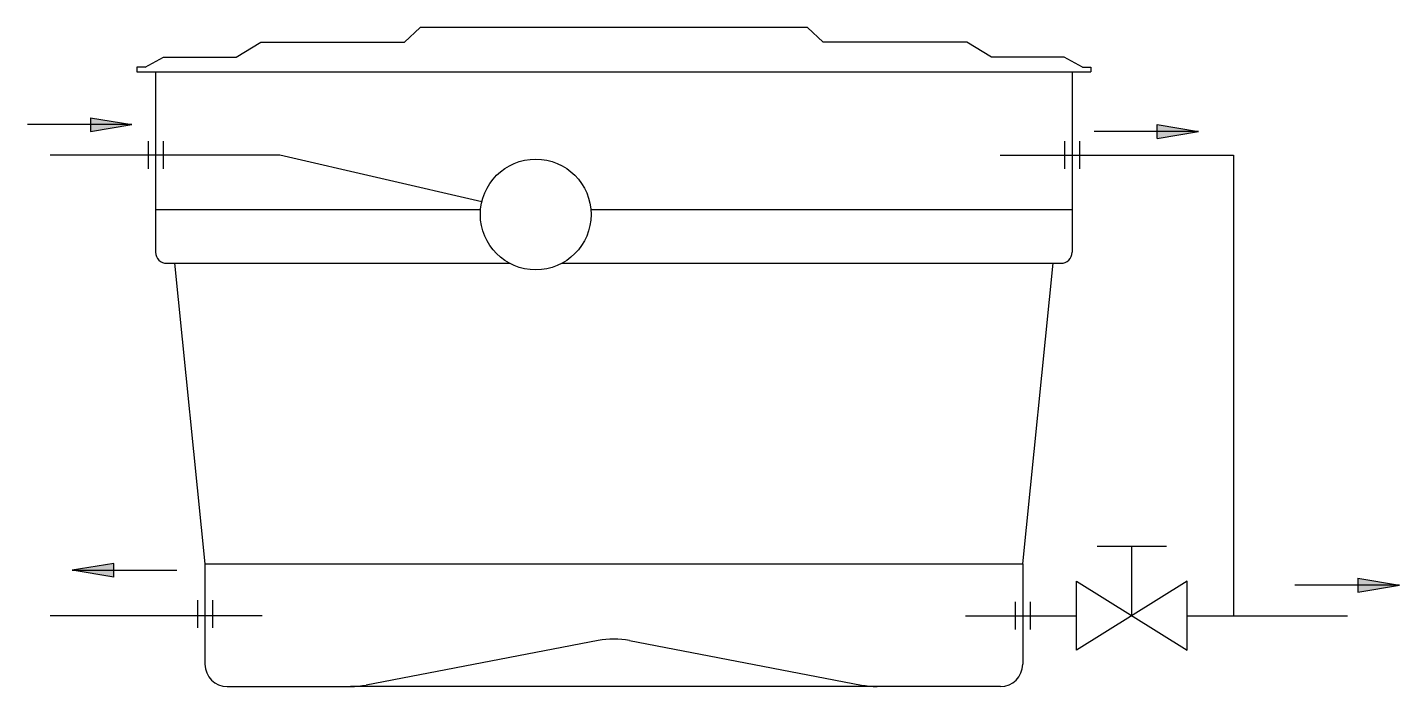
# Model space of a CAD drawing. Header units: millimetres. Extents: x 1.54 to 2.78, y 1.69 to 2.29.
import ezdxf

# ---------------------------------------------------------------- set-up
doc = ezdxf.new("R2010")
doc.units = ezdxf.units.MM
doc.header["$LTSCALE"] = 10

msp = doc.modelspace()

# ---------------------------------------------------------------- hatches: boundary and pattern name
for points in [[(1.5995, 2.2039), (1.5995, 2.1914), (1.637, 2.1977)], [(2.5609, 2.1853), (2.5609, 2.1978), (2.5984, 2.1915)], [(1.6205, 1.7898), (1.6205, 1.8023), (1.583, 1.796)], [(2.742, 1.7888), (2.742, 1.7763), (2.7795, 1.7825)]]:
    msp.add_hatch(color=1).paths.add_polyline_path(points)

# ---------------------------------------------------------------- linework, layer by layer
for p, q in [((1.8827, 2.2719), (1.8967, 2.2853)), ((2.246, 2.2853), (1.8967, 2.2853)), ((2.26, 2.2719), (2.246, 2.2853)), ((1.731, 2.2586), (1.753, 2.2719)), ((1.753, 2.2719), (1.8827, 2.2719)), ((2.3896, 2.2719), (2.26, 2.2719)), ((2.4117, 2.2586), (2.3896, 2.2719)), ((1.6489, 2.2496), (1.6654, 2.2586)), ((1.6654, 2.2586), (1.731, 2.2586)), ((2.4772, 2.2586), (2.4117, 2.2586)), ((2.4937, 2.2496), (2.4772, 2.2586)), ((1.6413, 2.2496), (1.6413, 2.2453)), ((1.6489, 2.2496), (1.6413, 2.2496)), ((1.6413, 2.2453), (2.5013, 2.2453)), ((1.6583, 2.2453), (1.6583, 2.0827)), ((2.4843, 2.2453), (2.4843, 2.0827)), ((2.4937, 2.2496), (2.5013, 2.2496)), ((2.5013, 2.2496), (2.5013, 2.2453)), ((1.6583, 2.1213), (1.9512, 2.1213)), ((2.0507, 2.1213), (2.4843, 2.1213)), ((1.6683, 2.0727), (1.9773, 2.0727)), ((1.6753, 2.0727), (1.7028, 1.802)), ((2.0246, 2.0727), (2.4743, 2.0727)), ((2.4398, 1.802), (2.4674, 2.0727)), ((1.7028, 1.802), (2.4398, 1.802)), ((1.7028, 1.802), (1.7028, 1.7113)), ((2.4398, 1.802), (2.4398, 1.7113)), ((2.0572, 1.7327), (1.8481, 1.6926)), ((2.0855, 1.7327), (2.2945, 1.6926)), ((1.7228, 1.6913), (1.834, 1.6913)), ((2.3086, 1.6913), (1.834, 1.6913)), ((2.4198, 1.6913), (2.3086, 1.6913))]:
    msp.add_line(p, q)
at = {"color": 1}
for p, q in [((1.5995, 2.2039), (1.637, 2.1977)), ((1.5995, 2.2039), (1.5995, 2.1914)), ((1.637, 2.1977), (1.5428, 2.1977)), ((1.5995, 2.1914), (1.637, 2.1977)), ((2.5984, 2.1915), (2.5041, 2.1915)), ((2.5609, 2.1978), (2.5984, 2.1915)), ((2.5609, 2.1853), (2.5609, 2.1978)), ((2.5609, 2.1853), (2.5984, 2.1915)), ((1.7704, 2.1703), (1.6669, 2.1703)), ((1.9523, 2.128), (1.7704, 2.1703)), ((1.6205, 1.8023), (1.583, 1.796)), ((1.6205, 1.7898), (1.583, 1.796)), ((1.583, 1.796), (1.6773, 1.796)), ((1.6205, 1.7898), (1.6205, 1.8023)), ((2.7795, 1.7825), (2.6852, 1.7825)), ((2.742, 1.7888), (2.7795, 1.7825)), ((2.742, 1.7888), (2.742, 1.7763)), ((2.742, 1.7763), (2.7795, 1.7825))]:
    msp.add_line(p, q, dxfattribs=at)
at = {"color": 5}
for p, q in [((1.6516, 2.1827), (1.6516, 2.1579)), ((1.6651, 2.1827), (1.6651, 2.1579)), ((2.4776, 2.1827), (2.4776, 2.1579)), ((2.4911, 2.1827), (2.4911, 2.1579)), ((1.6669, 2.1703), (1.5634, 2.1703)), ((2.4195, 2.1703), (2.6298, 2.1703)), ((2.6298, 2.1703), (2.6298, 1.7551)), ((1.6961, 1.769), (1.6961, 1.7442)), ((1.7096, 1.769), (1.7096, 1.7442)), ((2.4331, 1.7675), (2.4331, 1.7427)), ((2.4466, 1.7675), (2.4466, 1.7427)), ((1.7544, 1.7551), (1.5634, 1.7551)), ((2.3883, 1.7551), (2.4882, 1.7551)), ((2.5882, 1.7551), (2.7326, 1.7551))]:
    msp.add_line(p, q, dxfattribs=at)
at = {"color": 3}
for p, q in [((2.5693, 1.8174), (2.507, 1.8174)), ((2.5382, 1.7551), (2.5382, 1.8174)), ((2.4882, 1.724), (2.4882, 1.7863)), ((2.4882, 1.7863), (2.5882, 1.724)), ((2.5882, 1.7863), (2.4882, 1.724)), ((2.5882, 1.724), (2.5882, 1.7863))]:
    msp.add_line(p, q, dxfattribs=at)
at = {"color": 1}
msp.add_circle((2.0009, 2.1167), 0.0499, dxfattribs=at)
for centre, radius, start, end in [((1.6683, 2.0827), 0.01, 180, 270), ((2.4743, 2.0827), 0.01, 270, 0), ((2.0713, 1.6591), 0.075, 79.1335, 100.8665), ((1.7228, 1.7113), 0.02, 180, 270), ((2.4198, 1.7113), 0.02, 270, 0), ((1.834, 1.7663), 0.075, 270, 280.8665), ((2.3086, 1.7663), 0.075, 259.1335, 270)]:
    msp.add_arc(centre, radius, start, end)

doc.saveas('drawing.dxf')
